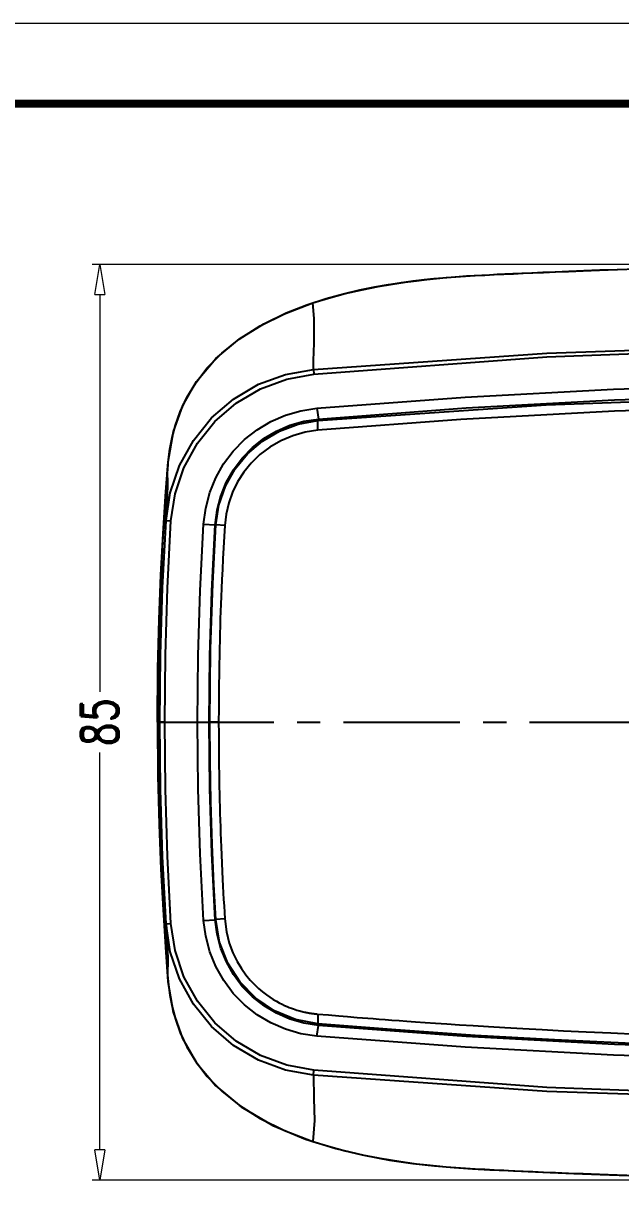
# Model space of a CAD drawing. Header units: millimetres. Extents: x 6239 to 6671, y 1393 to 1694.
# Drawn here: x 6294.1 to 6349.5, y 1584.6 to 1693.6 of the extents above; entities that cross this region are included whole.
import ezdxf

# ---------------------------------------------------------------- set-up
doc = ezdxf.new("R2010")
doc.units = ezdxf.units.MM
doc.linetypes.add('CENTER', pattern=[50.8, 31.75, -6.35, 6.35, -6.35])
doc.layers.add('dim', color=82, linetype='Continuous', lineweight=9)
doc.layers.add('from', color=7, linetype='Continuous', lineweight=13)
doc.styles.add('ROMAND', font='romand.shx', dxfattribs={"width": 0.75, "bigfont": 'gbcbig.shx'})
doc.dimstyles.new('YanXiu', dxfattribs={"dimtxt": 2.5, "dimasz": 2.2, "dimexe": 1, "dimexo": 0, "dimgap": 0.66, "dimtad": 0, "dimzin": 9, "dimdsep": 46, "dimtxsty": 'ROMAND', "dimblk": 'CLOSEDBLANK', "dimcen": 0, "dimclrd": 3, "dimclre": 3, "dimclrt": 7, "dimazin": 2, "dimtfac": 1, "dimtofl": 0, "dimtmove": 0, "dimatfit": 3, "dimldrblk": 'CLOSEDBLANK', "dimfxl": 0, "dimlwd": 5, "dimlwe": 5, "dimarcsym": 0})

# ---------------------------------------------------------------- blocks, each defined once
blk = doc.blocks.new('_ClosedBlank')
at = {"color": 0, "linetype": 'ByBlock', "lineweight": -2}
for p, q in [((-1, 0.167), (0, 0)), ((-1, 0.167), (-1, -0.167)), ((0, 0), (-1, -0.167))]:
    blk.add_line(p, q, dxfattribs=at)
blk = doc.blocks.new('*D6')
at = {"layer": 'Defpoints', "color": 0}
for p in [(6376.54, 1671.29), (6301.18, 1586.29), (6376.54, 1586.29)]:
    blk.add_point(p, dxfattribs=at)
at = {"layer": 'dim', "color": 3, "lineweight": 5}
for p, q in [((6376.54, 1671.29), (6300.48, 1671.29)), ((6301.18, 1668.49), (6301.18, 1631.62)), ((6301.18, 1589.09), (6301.18, 1625.97)), ((6376.54, 1586.29), (6300.48, 1586.29))]:
    blk.add_line(p, q, dxfattribs=at)
at = {"layer": 'dim', "color": 3, "lineweight": 5, "xscale": 2.8, "yscale": 2.8, "zscale": 2.8}
for p, rotation in [((6301.18, 1671.29), 90), ((6301.18, 1586.29), 270)]:
    blk.add_blockref('_ClosedBlank', p, dxfattribs=dict(at, rotation=rotation))
at = {"layer": 'dim', "color": 7, "insert": (6301.18, 1628.79), "char_height": 3.5, "attachment_point": 5, "rotation": 90, "style": 'ROMAND'}
blk.add_mtext('85', dxfattribs=at)

msp = doc.modelspace()

# ---------------------------------------------------------------- linework, layer by layer
at = {"color": 7, "linetype": 'Continuous'}
for p, q in [((6321.018, 1661.543), (6321.04, 1661.086)), ((6321.318, 1657.927), (6321.472, 1656.931)), ((6320.132, 1656.728), (6321.472, 1656.931)), ((6321.424, 1655.885), (6321.409, 1656.781)), ((6307.495, 1652.698), (6307.201, 1648.616)), ((6307.275, 1649.764), (6307.517, 1652.953)), ((6307.051, 1646.282), (6307.275, 1649.764)), ((6307.332, 1647.501), (6307.788, 1647.47)), ((6310.822, 1647.183), (6311.9, 1647.121)), ((6312.783, 1647.056), (6311.96, 1647.112)), ((6306.854, 1642.48), (6307.051, 1646.282)), ((6306.969, 1644.693), (6306.907, 1643.6)), ((6306.907, 1643.6), (6306.734, 1639.553)), ((6306.693, 1638.323), (6306.854, 1642.48)), ((6306.734, 1639.553), (6306.669, 1637.358)), ((6306.582, 1633.775), (6306.693, 1638.323)), ((6306.541, 1628.79), (6306.582, 1633.775)), ((6307.204, 1628.79), (6306.541, 1628.79)), ((6310.251, 1628.79), (6311.331, 1628.791)), ((6312.215, 1628.791), (6311.391, 1628.79)), ((6307.048, 1611.361), (6307.269, 1607.897)), ((6307.332, 1610.079), (6307.788, 1610.111)), ((6310.822, 1610.397), (6311.9, 1610.459)), ((6312.783, 1610.525), (6311.96, 1610.469)), ((6320.98, 1601.744), (6321.049, 1601.735)), ((6321.049, 1601.735), (6321.11, 1601.728)), ((6321.11, 1601.728), (6321.164, 1601.721)), ((6321.164, 1601.721), (6321.212, 1601.716)), ((6321.212, 1601.716), (6321.253, 1601.712)), ((6321.253, 1601.712), (6321.302, 1601.707)), ((6321.302, 1601.707), (6321.35, 1601.702)), ((6321.35, 1601.702), (6321.4, 1601.697)), ((6321.4, 1601.697), (6322.415, 1601.611)), ((6321.424, 1601.695), (6321.409, 1600.799)), ((6322.415, 1601.611), (6323.38, 1601.531)), ((6323.38, 1601.531), (6324.177, 1601.466)), ((6324.177, 1601.466), (6325.08, 1601.393)), ((6321.318, 1599.653), (6321.472, 1600.649)), ((6328.658, 1600.219), (6321.409, 1600.799)), ((6321.018, 1596.037), (6321.04, 1596.494))]:
    msp.add_line(p, q, dxfattribs=at)
at = {"color": 1, "linetype": 'CENTER', "ltscale": 0.339996}
msp.add_line((6306.541, 1628.791), (6446.541, 1628.791), dxfattribs=at)
at = {"color": 7, "linetype": 'Continuous'}
for points in [[(6320.408, 1667.537), (6322.181, 1668.111), (6323.813, 1668.558), (6325.316, 1668.911), (6326.704, 1669.192), (6327.991, 1669.419), (6329.184, 1669.604), (6330.284, 1669.753), (6331.291, 1669.874), (6332.208, 1669.972), (6333.039, 1670.05), (6333.805, 1670.115), (6334.53, 1670.169), (6335.239, 1670.217), (6335.948, 1670.259), (6336.654, 1670.295), (6337.376, 1670.331), (6338.08, 1670.365), (6338.79, 1670.399), (6339.54, 1670.434), (6340.364, 1670.472), (6341.291, 1670.513), (6342.327, 1670.558), (6343.473, 1670.606), (6344.734, 1670.658), (6346.113, 1670.711), (6347.616, 1670.767), (6349.246, 1670.824), (6351.013, 1670.883)], [(6320.963, 1667.71), (6322.408, 1668.16), (6323.962, 1668.578), (6325.533, 1668.939), (6327.018, 1669.233), (6328.35, 1669.46), (6329.532, 1669.636), (6330.581, 1669.773), (6331.535, 1669.884), (6332.437, 1669.977), (6333.333, 1670.058), (6334.235, 1670.13), (6335.135, 1670.193), (6336.031, 1670.246), (6336.917, 1670.291), (6337.809, 1670.335), (6338.701, 1670.377), (6339.59, 1670.419), (6340.48, 1670.46), (6341.4, 1670.5), (6342.387, 1670.543), (6343.477, 1670.589), (6344.697, 1670.639), (6346.058, 1670.692), (6347.565, 1670.748), (6349.225, 1670.806), (6351.043, 1670.866)], [(6307.478, 1652.257), (6307.555, 1653.165), (6307.686, 1654.143), (6307.891, 1655.206), (6308.202, 1656.368), (6308.647, 1657.613), (6309.263, 1658.932), (6310.089, 1660.299), (6311.157, 1661.683), (6312.494, 1663.044), (6314.12, 1664.35), (6316.06, 1665.577), (6318.329, 1666.701), (6320.963, 1667.71)], [(6321.095, 1664.757), (6321.086, 1666.266), (6320.963, 1667.71)], [(6307.517, 1652.953), (6308.011, 1655.765), (6308.883, 1658.202), (6310.152, 1660.423), (6311.939, 1662.542), (6314.143, 1664.388), (6316.396, 1665.782), (6318.483, 1666.787), (6320.408, 1667.537)], [(6321.047, 1663.17), (6321.074, 1663.973), (6321.095, 1664.757)], [(6321.018, 1661.543), (6342.68, 1663.055), (6365.231, 1663.822), (6387.851, 1663.822), (6410.402, 1663.055), (6432.064, 1661.543)], [(6321.04, 1661.086), (6342.692, 1662.694), (6365.234, 1663.532), (6387.848, 1663.532), (6410.391, 1662.694), (6432.042, 1661.086)], [(6321.018, 1661.543), (6321.025, 1662.365), (6321.047, 1663.17)], [(6307.332, 1647.501), (6307.723, 1650.094), (6308.573, 1652.611), (6309.863, 1654.953), (6311.554, 1657.035), (6313.597, 1658.789), (6315.92, 1660.156), (6318.429, 1661.08), (6321.018, 1661.543)], [(6307.788, 1647.47), (6308.165, 1649.976), (6308.987, 1652.411), (6310.235, 1654.679), (6311.87, 1656.696), (6313.848, 1658.397), (6316.099, 1659.726), (6318.53, 1660.628), (6321.04, 1661.086)], [(6321.318, 1657.927), (6335.087, 1658.96), (6348.888, 1659.698), (6362.71, 1660.142), (6376.541, 1660.29), (6390.373, 1660.142), (6404.194, 1659.698), (6417.995, 1658.96), (6431.764, 1657.927)], [(6321.409, 1656.781), (6342.624, 1658.248), (6365.098, 1659.039), (6387.982, 1659.039), (6410.457, 1658.248)], [(6321.472, 1656.931), (6335.203, 1657.962), (6348.965, 1658.699), (6362.748, 1659.142), (6376.541, 1659.29), (6390.334, 1659.142), (6404.117, 1658.699), (6417.879, 1657.962), (6431.61, 1656.931)], [(6310.822, 1647.183), (6311.01, 1648.659), (6311.388, 1650.097), (6311.948, 1651.476), (6312.679, 1652.769), (6313.574, 1653.959), (6314.613, 1655.021), (6315.782, 1655.942), (6317.057, 1656.704), (6318.421, 1657.295), (6319.849, 1657.705), (6321.318, 1657.927)], [(6431.658, 1655.885), (6418.402, 1656.882), (6404.141, 1657.65), (6389.864, 1658.103), (6376.566, 1658.24), (6363.265, 1658.104), (6348.978, 1657.651), (6334.698, 1656.883), (6321.424, 1655.885)], [(6311.96, 1647.112), (6312.241, 1648.947), (6312.847, 1650.705), (6313.74, 1652.299), (6314.891, 1653.705), (6316.276, 1654.89), (6317.853, 1655.819), (6319.59, 1656.46), (6321.409, 1656.781)], [(6311.9, 1647.121), (6312.071, 1648.468), (6312.416, 1649.781), (6312.926, 1651.04), (6313.593, 1652.221), (6314.409, 1653.307), (6315.357, 1654.277), (6316.423, 1655.117), (6317.586, 1655.814), (6318.83, 1656.354), (6320.132, 1656.728)], [(6321.424, 1655.885), (6320.241, 1655.708), (6319.087, 1655.383), (6317.991, 1654.917), (6316.972, 1654.325), (6316.05, 1653.625), (6315.241, 1652.841), (6314.551, 1651.993), (6313.974, 1651.089), (6313.507, 1650.136), (6313.151, 1649.139), (6312.908, 1648.108), (6312.783, 1647.056)], [(6306.558, 1628.79), (6306.678, 1637.245), (6306.999, 1645.045), (6307.478, 1652.257)], [(6307.332, 1647.501), (6307.422, 1649.16), (6307.502, 1650.744), (6307.478, 1652.257)], [(6306.747, 1628.79), (6306.811, 1635.042), (6307.005, 1641.258), (6307.332, 1647.501)], [(6307.204, 1628.79), (6307.267, 1635.031), (6307.461, 1641.236), (6307.788, 1647.47)], [(6310.251, 1628.79), (6310.314, 1634.968), (6310.501, 1641.013), (6310.822, 1647.183)], [(6311.331, 1628.791), (6311.393, 1634.947), (6311.58, 1640.972), (6311.9, 1647.121)], [(6311.391, 1628.791), (6311.467, 1635.576), (6311.671, 1641.671), (6311.96, 1647.112)], [(6312.783, 1647.056), (6312.721, 1646.028), (6312.661, 1644.98), (6312.606, 1643.946), (6312.556, 1642.959), (6312.513, 1642.045), (6312.476, 1641.209), (6312.444, 1640.448), (6312.417, 1639.74), (6312.392, 1639.058), (6312.369, 1638.38), (6312.348, 1637.702), (6312.328, 1637.023), (6312.31, 1636.347), (6312.293, 1635.662), (6312.278, 1634.941), (6312.262, 1634.152), (6312.248, 1633.263), (6312.235, 1632.269), (6312.224, 1631.183), (6312.217, 1630.018), (6312.215, 1628.791)], [(6306.541, 1628.79), (6306.582, 1623.819), (6306.692, 1619.286), (6306.851, 1615.146), (6307.048, 1611.361)], [(6306.558, 1628.79), (6306.678, 1620.336), (6306.999, 1612.535), (6307.478, 1605.323)], [(6307.332, 1610.079), (6307.005, 1616.323), (6306.811, 1622.539), (6306.747, 1628.79)], [(6307.788, 1610.111), (6307.461, 1616.344), (6307.267, 1622.549), (6307.204, 1628.79)], [(6310.822, 1610.397), (6310.501, 1616.567), (6310.314, 1622.613), (6310.251, 1628.79)], [(6311.9, 1610.459), (6311.58, 1616.609), (6311.393, 1622.634), (6311.331, 1628.791)], [(6311.96, 1610.469), (6311.776, 1613.715), (6311.607, 1617.453), (6311.481, 1621.396), (6311.411, 1625.272), (6311.391, 1628.791)], [(6312.215, 1628.791), (6312.217, 1627.75), (6312.221, 1626.846), (6312.227, 1626.049), (6312.235, 1625.335), (6312.243, 1624.677), (6312.252, 1624.048), (6312.262, 1623.425), (6312.274, 1622.801), (6312.287, 1622.178), (6312.302, 1621.558), (6312.317, 1620.94), (6312.335, 1620.323), (6312.353, 1619.703), (6312.373, 1619.087), (6312.394, 1618.479), (6312.416, 1617.858), (6312.442, 1617.196), (6312.472, 1616.465), (6312.506, 1615.692), (6312.541, 1614.93), (6312.575, 1614.224), (6312.609, 1613.568), (6312.642, 1612.943), (6312.676, 1612.335), (6312.711, 1611.731), (6312.746, 1611.131), (6312.783, 1610.525)], [(6321.018, 1596.037), (6318.429, 1596.5), (6315.92, 1597.425), (6313.597, 1598.792), (6311.554, 1600.545), (6309.863, 1602.627), (6308.573, 1604.969), (6307.723, 1607.486), (6307.332, 1610.079)], [(6307.332, 1610.079), (6307.422, 1608.42), (6307.502, 1606.836), (6307.478, 1605.323)], [(6321.04, 1596.494), (6318.53, 1596.952), (6316.099, 1597.854), (6313.848, 1599.183), (6311.87, 1600.884), (6310.235, 1602.901), (6308.987, 1605.169), (6308.165, 1607.605), (6307.788, 1610.111)], [(6321.318, 1599.653), (6319.85, 1599.875), (6318.423, 1600.284), (6317.059, 1600.875), (6315.785, 1601.637), (6314.615, 1602.557), (6313.575, 1603.619), (6312.681, 1604.809), (6311.948, 1606.102), (6311.388, 1607.482), (6311.011, 1608.921), (6310.822, 1610.397)], [(6321.472, 1600.649), (6320.133, 1600.852), (6318.831, 1601.226), (6317.588, 1601.766), (6316.425, 1602.461), (6315.359, 1603.301), (6314.411, 1604.271), (6313.595, 1605.357), (6312.927, 1606.538), (6312.416, 1607.798), (6312.071, 1609.112), (6311.9, 1610.459)], [(6321.409, 1600.799), (6319.345, 1601.189), (6317.401, 1601.99), (6315.658, 1603.167), (6314.199, 1604.658), (6313.065, 1606.419), (6312.306, 1608.384), (6311.96, 1610.469)], [(6312.783, 1610.525), (6312.936, 1609.322), (6313.201, 1608.276), (6313.538, 1607.372), (6313.918, 1606.592), (6314.321, 1605.922), (6314.731, 1605.346), (6315.14, 1604.852), (6315.539, 1604.428), (6315.926, 1604.064), (6316.294, 1603.752), (6316.643, 1603.485), (6316.972, 1603.256), (6317.281, 1603.058), (6317.571, 1602.887), (6317.844, 1602.738), (6318.099, 1602.61), (6318.338, 1602.498), (6318.562, 1602.4), (6318.771, 1602.315), (6318.967, 1602.241), (6319.148, 1602.177), (6319.314, 1602.121), (6319.467, 1602.073), (6319.607, 1602.032), (6319.736, 1601.995), (6319.855, 1601.964), (6319.966, 1601.936), (6320.071, 1601.911), (6320.169, 1601.888), (6320.263, 1601.868), (6320.351, 1601.849), (6320.434, 1601.833), (6320.511, 1601.818), (6320.582, 1601.806), (6320.647, 1601.794), (6320.707, 1601.784), (6320.762, 1601.776), (6320.812, 1601.768), (6320.859, 1601.761), (6320.902, 1601.755), (6320.98, 1601.744)], [(6307.269, 1607.897), (6307.508, 1604.729), (6307.992, 1601.886), (6308.865, 1599.418), (6310.147, 1597.166), (6311.941, 1595.036), (6314.317, 1593.071), (6317.231, 1591.369), (6320.287, 1590.086)], [(6307.478, 1605.323), (6307.555, 1604.415), (6307.686, 1603.438), (6307.891, 1602.374), (6308.202, 1601.212), (6308.647, 1599.967), (6309.263, 1598.649), (6310.089, 1597.281), (6311.157, 1595.897), (6312.494, 1594.536), (6314.12, 1593.231), (6316.06, 1592.003), (6318.329, 1590.879), (6320.963, 1589.871)], [(6325.08, 1601.393), (6325.562, 1601.355), (6326.058, 1601.315), (6326.571, 1601.275), (6327.11, 1601.234), (6327.684, 1601.19), (6328.3, 1601.144), (6328.969, 1601.094), (6329.698, 1601.041), (6330.498, 1600.983), (6331.376, 1600.921), (6332.341, 1600.854), (6333.403, 1600.782), (6334.57, 1600.705), (6335.851, 1600.623), (6337.255, 1600.536), (6338.787, 1600.445), (6340.454, 1600.349), (6342.262, 1600.251), (6344.217, 1600.15), (6346.328, 1600.047), (6348.619, 1599.944), (6351.126, 1599.841)], [(6431.61, 1600.649), (6417.879, 1599.619), (6404.117, 1598.881), (6390.334, 1598.438), (6376.541, 1598.29), (6362.748, 1598.438), (6348.965, 1598.881), (6335.203, 1599.619), (6321.472, 1600.649)], [(6431.673, 1600.799), (6419.245, 1599.854), (6406.841, 1599.152), (6394.87, 1598.701), (6383.739, 1598.48), (6373.854, 1598.446), (6365.353, 1598.537), (6357.78, 1598.713), (6350.614, 1598.961), (6343.386, 1599.292), (6336.023, 1599.713), (6328.658, 1600.219)], [(6431.764, 1599.653), (6417.995, 1598.621), (6404.194, 1597.882), (6390.372, 1597.438), (6376.541, 1597.29), (6362.709, 1597.438), (6348.888, 1597.882), (6335.087, 1598.621), (6321.318, 1599.653)], [(6321.018, 1596.037), (6321.066, 1593.856), (6321.099, 1591.804), (6320.963, 1589.871)], [(6432.064, 1596.037), (6410.402, 1594.525), (6387.851, 1593.758), (6365.231, 1593.758), (6342.68, 1594.525), (6321.018, 1596.037)], [(6432.042, 1596.494), (6410.391, 1594.886), (6387.848, 1594.048), (6365.234, 1594.048), (6342.692, 1594.886), (6321.04, 1596.494)], [(6320.287, 1590.086), (6323.108, 1589.206), (6325.692, 1588.59), (6328.062, 1588.149), (6330.24, 1587.833), (6332.246, 1587.605), (6334.093, 1587.443), (6335.791, 1587.33), (6337.395, 1587.248), (6339.097, 1587.167), (6340.955, 1587.082), (6342.984, 1586.994), (6345.201, 1586.904), (6347.626, 1586.813), (6350.282, 1586.721)], [(6320.963, 1589.871), (6322.408, 1589.421), (6323.962, 1589.003), (6325.533, 1588.641), (6327.018, 1588.348), (6328.35, 1588.121), (6329.532, 1587.945), (6330.581, 1587.807), (6331.535, 1587.697), (6332.437, 1587.604), (6333.333, 1587.522), (6334.235, 1587.45), (6335.135, 1587.388), (6336.031, 1587.335), (6336.917, 1587.29), (6337.809, 1587.246), (6338.701, 1587.203), (6339.59, 1587.161), (6340.48, 1587.121), (6341.4, 1587.08), (6342.387, 1587.037), (6343.477, 1586.991), (6344.697, 1586.942), (6346.058, 1586.889), (6347.565, 1586.833), (6349.225, 1586.774), (6351.043, 1586.714)]]:
    msp.add_lwpolyline(points, dxfattribs=at)
at = {"layer": 'from'}
msp.add_lwpolyline([(6238.663, 1393.273), (6670.911, 1393.273), (6670.911, 1693.647), (6238.663, 1693.647)], close=True, dxfattribs=at)
at = {"layer": 'from', "const_width": 0.745}
msp.add_lwpolyline([(6246.112, 1400.722), (6246.112, 1686.197), (6663.462, 1686.197), (6663.462, 1400.722), (6246.112, 1400.722)], dxfattribs=at)

# ---------------------------------------------------------------- dimensions: what is measured, and where the dimension line sits
at = {"layer": 'dim'}
dim = msp.add_linear_dim(base=(6301.177, 1586.291), p1=(6376.541, 1671.29), p2=(6376.541, 1586.291), angle=90, dimstyle='YanXiu', override={"dimtxt": 3.5, "dimasz": 2.8, "dimexe": 0.69965, "dimgap": 0.69965, "dimzin": 8}, dxfattribs=at)
dim.commit()
dim.dimension.update_dxf_attribs({"geometry": '*D6', "text_midpoint": (6301.177, 1628.791)})

doc.saveas('drawing.dxf')
